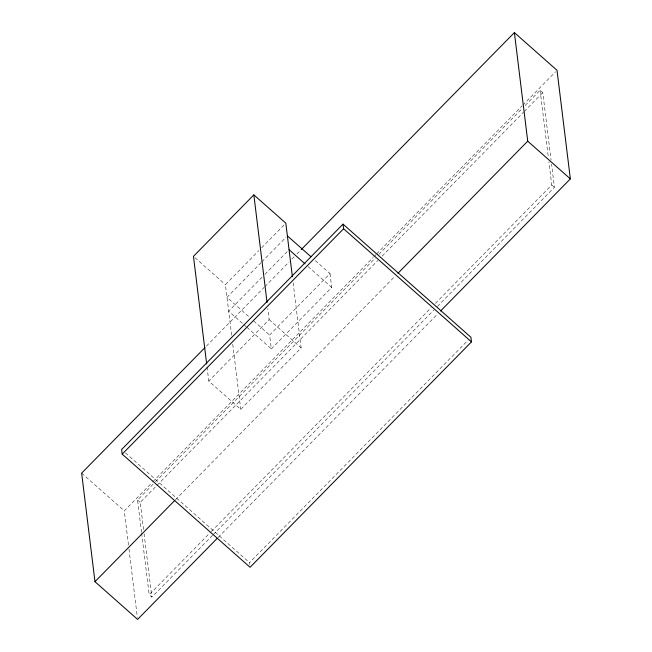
<?xml version="1.0" encoding="UTF-8"?>
<svg xmlns="http://www.w3.org/2000/svg" width="652" height="652" viewBox="0 0 652 652"><rect width="100%" height="100%" fill="white"/><g stroke="black" fill="none" stroke-linecap="round" stroke-linejoin="round"><path stroke-width="0.49" stroke-dasharray="3.26 2.44" d="M231.639 335.234L225.429 284.631L258.811 250.645M261.656 247.752L284.386 224.606M261.085 262.626L226.986 297.336L249.064 316.864M261.794 261.9L285.951 237.312M262.08 277.206L228.689 311.191L243.155 323.987M264.916 274.313L287.654 251.175M206.407 346.114L264.158 287.336M264.867 286.611L289.105 261.933M291.957 259.031L294.101 256.855M296.953 253.946L300.515 250.319M293.131 282.781L301.126 347.899L240.743 409.366L208.77 381.086L269.154 319.619L267.793 308.551M330.002 273.579L331.705 287.434L271.322 348.91L269.618 335.046L330.002 273.579L314.777 260.107M128.477 545.015L124.279 510.834L152.087 482.529M152.796 481.804L373.091 257.548M373.8 256.823L375.935 254.647M376.652 253.921L522.089 105.877M522.798 105.143L555.594 71.761M141.525 532.276L137.564 500.035L154.695 482.602M155.404 481.877L375.234 258.086M378.804 254.459L522.268 108.419M525.121 105.51L540.109 90.253L542.774 92.608L551.062 160.115M143.57 529.595L140.229 502.399L377.899 260.45M382.186 256.089L523.507 112.225M524.216 111.5L542.774 92.608M175.543 499.676L395.12 276.155M212.519 535.341L151.859 597.102L149.194 594.746L210.572 532.26M211.289 531.535L431.119 307.752M435.397 303.392L551.739 184.956L548.894 161.786M213.237 534.616L433.784 310.107M437.353 306.473L554.404 187.32L551.559 164.141M218.167 537.395L437.745 313.865M249.749 564.502L249.52 562.652L468.071 340.165M551.739 184.956L554.404 187.32M308.103 266.562L331.705 287.434M269.154 319.619L301.126 347.899M194.981 257.695L225.429 284.631M253.628 320.906L269.618 335.046M243.913 324.663L246.195 326.685M246.961 327.353L271.322 348.91M125.437 452.879L249.52 562.652M137.564 500.035L140.229 502.399M81.647 473.124L124.279 510.834M540.109 90.253L548.397 157.76M232.748 344.256L240.743 409.366M207.043 367.003L208.77 381.086M144.059 533.629L151.859 597.102M141.647 533.287L149.194 594.746M128.974 549.033L137.36 617.387"/><path stroke-width="0.98" d="M292.389 276.774L285.812 223.163L253.84 194.875L193.457 256.342L206.668 363.979M204.981 347.565L81.647 473.124L94.98 581.69L137.613 619.4L217.458 538.12M301.224 249.594L514.387 32.6L557.02 70.31L570.353 178.876L440.597 310.963M343.033 224.133L121.631 449.513L122.193 454.134L250.083 567.273L471.486 341.884L470.923 337.263L343.033 224.133L343.596 228.754L471.486 341.884M122.193 454.134L343.596 228.754M94.98 581.69L174.826 500.41M397.973 273.253L527.721 141.166L514.387 32.6M527.721 141.166L570.353 178.876M287.369 235.869L310.971 256.741M289.072 249.724L305.054 263.864M253.84 194.875L267.051 302.512"/></g></svg>
